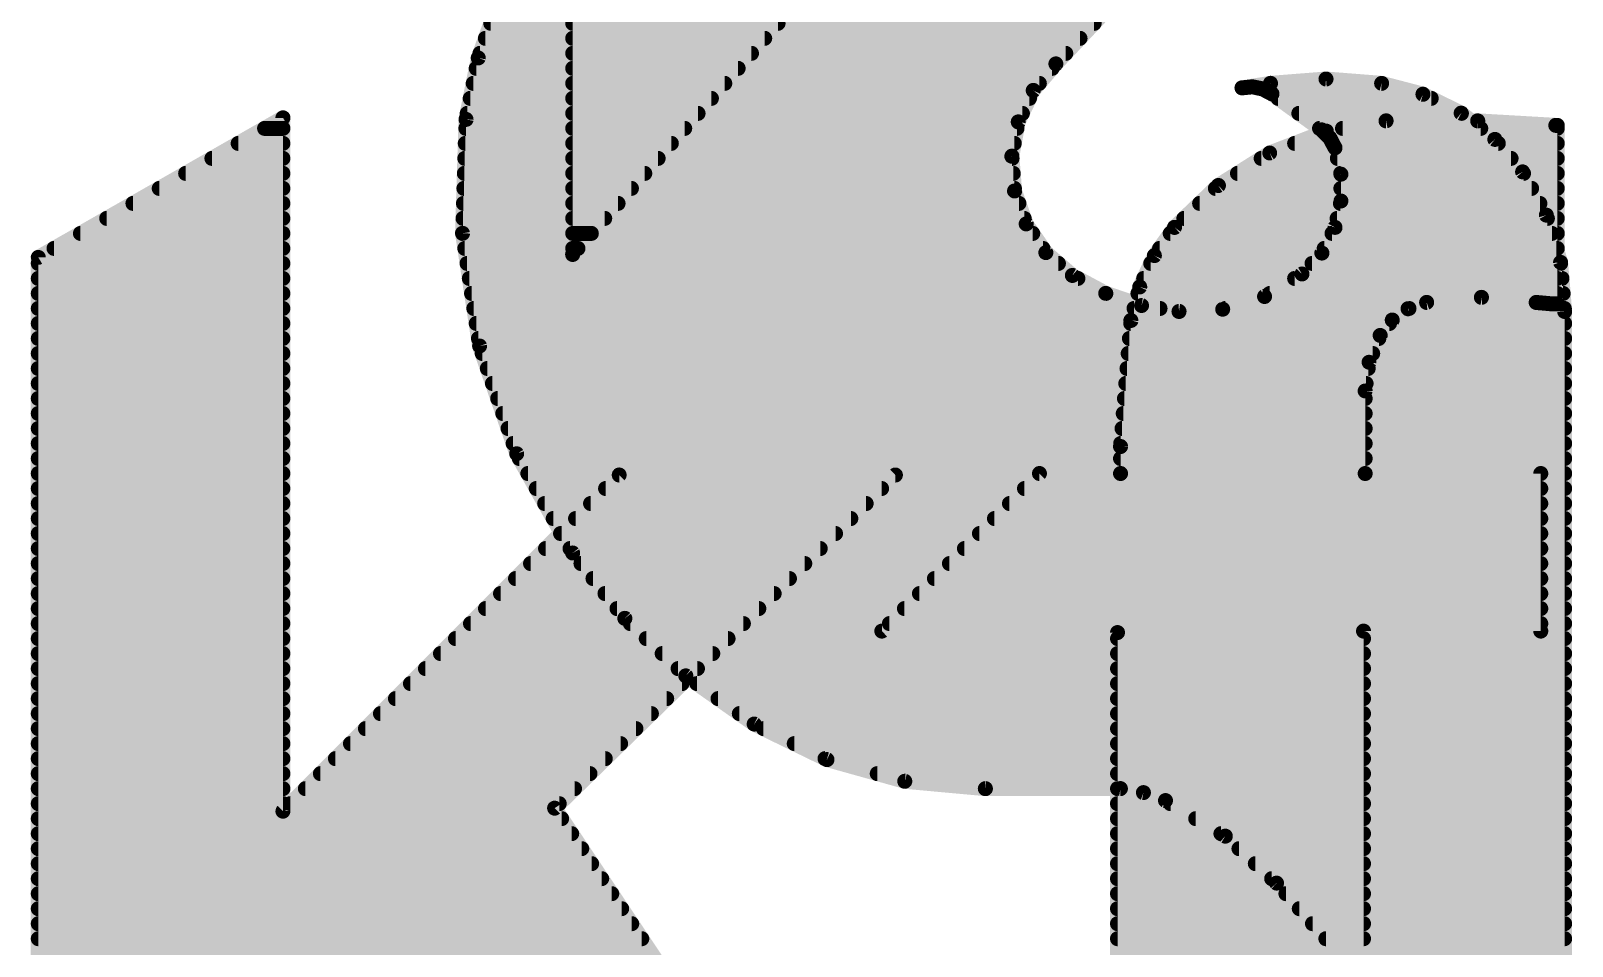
# Model space of a CAD drawing. Header units: inches. Extents: x 2 to 53, y 0 to 38.6.
# Drawn here: x 16.5956 to 16.6983, y 11.391 to 11.452 of the extents above; entities that cross this region are included whole.
import ezdxf

# ---------------------------------------------------------------- set-up
doc = ezdxf.new("R2010")
doc.units = ezdxf.units.IN
doc.header["$LTSCALE"] = 0.1
doc.header["$MEASUREMENT"] = 0
doc.layers.add('16', color=7, linetype='Continuous')
doc.layers.add('21', color=7, linetype='Continuous')

msp = doc.modelspace()

# ---------------------------------------------------------------- linework, layer by layer
at = {"layer": '16', "const_width": 0.001}
for points in [[(16.66959, 11.45584), (16.66386, 11.44976)], [(16.62538, 11.45015), (16.62679, 11.45408)], [(16.66641, 11.45246), (16.62621, 11.45246)], [(16.66547, 11.45146), (16.62585, 11.45146)], [(16.66452, 11.45046), (16.62549, 11.45046)], [(16.62456, 11.44606), (16.62538, 11.45015)], [(16.66361, 11.44946), (16.62524, 11.44946)], [(16.66386, 11.44976), (16.66235, 11.44799)], [(16.66276, 11.44846), (16.62504, 11.44846)], [(16.67626, 11.44816), (16.67816, 11.44846)], [(16.67696, 11.44823), (16.67626, 11.44816)], [(16.67764, 11.44809), (16.67696, 11.44823)], [(16.67816, 11.44846), (16.68186, 11.44875)], [(16.68556, 11.44846), (16.67816, 11.44846)], [(16.68186, 11.44875), (16.68556, 11.44846)], [(16.68556, 11.44846), (16.68832, 11.44774)], [(16.6621, 11.44746), (16.62484, 11.44746)], [(16.66235, 11.44799), (16.66135, 11.44589)], [(16.67826, 11.44776), (16.67764, 11.44809)], [(16.68156, 11.44536), (16.67826, 11.44776)], [(16.68887, 11.44746), (16.67867, 11.44746)], [(16.68832, 11.44774), (16.69087, 11.44647)], [(16.66163, 11.44646), (16.62464, 11.44646)], [(16.69088, 11.44646), (16.68005, 11.44646)], [(16.69087, 11.44647), (16.69311, 11.44472)], [(16.62433, 11.43847), (16.62456, 11.44606)], [(16.66127, 11.44546), (16.62455, 11.44546)], [(16.66135, 11.44589), (16.66093, 11.44361)], [(16.69217, 11.44546), (16.68143, 11.44546)], [(16.68211, 11.44483), (16.68156, 11.44536)], [(16.66109, 11.44446), (16.62451, 11.44446)], [(16.68246, 11.44416), (16.68211, 11.44483)], [(16.69334, 11.44446), (16.6823, 11.44446)], [(16.68285, 11.44241), (16.68246, 11.44416)], [(16.69311, 11.44472), (16.69496, 11.44256)], [(16.66094, 11.44346), (16.62448, 11.44346)], [(16.66093, 11.44361), (16.66111, 11.44129)], [(16.69419, 11.44346), (16.68262, 11.44346)], [(16.66102, 11.44246), (16.62445, 11.44246)], [(16.69502, 11.44246), (16.68284, 11.44246)], [(16.68285, 11.44062), (16.68285, 11.44241)], [(16.69496, 11.44256), (16.69654, 11.43968)], [(16.6611, 11.44146), (16.62442, 11.44146)], [(16.66111, 11.44129), (16.66188, 11.43909)], [(16.69556, 11.44146), (16.68285, 11.44146)], [(16.6614, 11.44046), (16.62439, 11.44046)], [(16.68246, 11.43886), (16.68285, 11.44062)], [(16.69611, 11.44046), (16.68282, 11.44046)], [(16.66175, 11.43946), (16.62436, 11.43946)], [(16.66188, 11.43909), (16.6632, 11.43718)], [(16.69661, 11.43946), (16.6826, 11.43946)], [(16.69654, 11.43968), (16.69749, 11.43653)], [(16.62546, 11.43096), (16.62433, 11.43847)], [(16.66232, 11.43846), (16.62433, 11.43846)], [(16.68159, 11.43715), (16.68246, 11.43886)], [(16.69691, 11.43846), (16.68226, 11.43846)], [(16.663, 11.43746), (16.62448, 11.43746)], [(16.6632, 11.43718), (16.66496, 11.43566)], [(16.68026, 11.43576), (16.68159, 11.43715)], [(16.69721, 11.43746), (16.68174, 11.43746)], [(16.66403, 11.43646), (16.62463, 11.43646)], [(16.69749, 11.43646), (16.68093, 11.43646)], [(16.69749, 11.43653), (16.69776, 11.43326)], [(16.66533, 11.43546), (16.62478, 11.43546)], [(16.66496, 11.43566), (16.66718, 11.43447)], [(16.67776, 11.43426), (16.68026, 11.43576)], [(16.69758, 11.43546), (16.67977, 11.43546)], [(16.66719, 11.43446), (16.62493, 11.43446)], [(16.66718, 11.43447), (16.66957, 11.43366)], [(16.67498, 11.43341), (16.67776, 11.43426)], [(16.69766, 11.43446), (16.67811, 11.43446)], [(16.6708, 11.43346), (16.62508, 11.43346)], [(16.66957, 11.43366), (16.67206, 11.43326)], [(16.67206, 11.43326), (16.67498, 11.43341)], [(16.69774, 11.43346), (16.67516, 11.43346)], [(16.69776, 11.43326), (16.69776, 11.37356)], [(16.69776, 11.43246), (16.62524, 11.43246)], [(16.69776, 11.43146), (16.62539, 11.43146)], [(16.62794, 11.42378), (16.62546, 11.43096)], [(16.69776, 11.43046), (16.62564, 11.43046)], [(16.69776, 11.42946), (16.62598, 11.42946)], [(16.69776, 11.42846), (16.62632, 11.42846)], [(16.69776, 11.42746), (16.62667, 11.42746)], [(16.69776, 11.42646), (16.62701, 11.42646)], [(16.69776, 11.42546), (16.62736, 11.42546)], [(16.69776, 11.42446), (16.6277, 11.42446)], [(16.63166, 11.41716), (16.62794, 11.42378)], [(16.69776, 11.42346), (16.62811, 11.42346)], [(16.69776, 11.42246), (16.62868, 11.42246)], [(16.69776, 11.42146), (16.62924, 11.42146)], [(16.69776, 11.42046), (16.6298, 11.42046)], [(16.69776, 11.41946), (16.63037, 11.41946)], [(16.69776, 11.41846), (16.63093, 11.41846)], [(16.69776, 11.41746), (16.63149, 11.41746)], [(16.63515, 11.4128), (16.63166, 11.41716)], [(16.69776, 11.41646), (16.63222, 11.41646)], [(16.69776, 11.41546), (16.63302, 11.41546)], [(16.69776, 11.41446), (16.63382, 11.41446)], [(16.69776, 11.41346), (16.63462, 11.41346)], [(16.6392, 11.40898), (16.63515, 11.4128)], [(16.69776, 11.41246), (16.63551, 11.41246)], [(16.69776, 11.41146), (16.63657, 11.41146)], [(16.69776, 11.41046), (16.63763, 11.41046)], [(16.69776, 11.40946), (16.63869, 11.40946)], [(16.64376, 11.40576), (16.6392, 11.40898)], [(16.69776, 11.40846), (16.63994, 11.40846)], [(16.69776, 11.40746), (16.64135, 11.40746)], [(16.69776, 11.40646), (16.64277, 11.40646)], [(16.64861, 11.4034), (16.64376, 11.40576)], [(16.69776, 11.40546), (16.64438, 11.40546)], [(16.69776, 11.40446), (16.64643, 11.40446)], [(16.69776, 11.40346), (16.64848, 11.40346)], [(16.6538, 11.40195), (16.64861, 11.4034)], [(16.69776, 11.40246), (16.65196, 11.40246)], [(16.65916, 11.40146), (16.6538, 11.40195)], [(16.66816, 11.40146), (16.65916, 11.40146)], [(16.69776, 11.40146), (16.65916, 11.40146)], [(16.6697, 11.40119), (16.66816, 11.40146)], [(16.67116, 11.40066), (16.6697, 11.40119)], [(16.67515, 11.39829), (16.67116, 11.40066)], [(16.69776, 11.40046), (16.6715, 11.40046)], [(16.69776, 11.39946), (16.67318, 11.39946)], [(16.69776, 11.39846), (16.67486, 11.39846)], [(16.67856, 11.39516), (16.67515, 11.39829)], [(16.69776, 11.39746), (16.67606, 11.39746)], [(16.69776, 11.39646), (16.67715, 11.39646)], [(16.69776, 11.39546), (16.67824, 11.39546)], [(16.69776, 11.37356), (16.67856, 11.39516)], [(16.69776, 11.39446), (16.67919, 11.39446)], [(16.69776, 11.39346), (16.68008, 11.39346)], [(16.69776, 11.39246), (16.68096, 11.39246)], [(16.69776, 11.39146), (16.68185, 11.39146)], [(16.69776, 11.39046), (16.68274, 11.39046)]]:
    msp.add_lwpolyline(points, dxfattribs=at)
at = {"layer": '16', "const_width": 0.0005}
for points in [[(16.62621, 11.45271, 1), (16.62621, 11.45221)], [(16.66641, 11.45221, 1), (16.66641, 11.45271)], [(16.62585, 11.45171, 1), (16.62585, 11.45121)], [(16.66547, 11.45121, 1), (16.66547, 11.45171)], [(16.62549, 11.45071, 1), (16.62549, 11.45021)], [(16.66452, 11.45021, 1), (16.66452, 11.45071)], [(16.62524, 11.44971, 1), (16.62524, 11.44921)], [(16.62562, 11.45011, 1), (16.62513, 11.4502)], [(16.62514, 11.45024, 1), (16.62561, 11.45007)], [(16.66368, 11.44993, 1), (16.66405, 11.44959)], [(16.66361, 11.44921, 1), (16.66361, 11.44971)], [(16.66405, 11.4496, 1), (16.66367, 11.44992)], [(16.62504, 11.44871, 1), (16.62504, 11.44821)], [(16.66276, 11.44821, 1), (16.66276, 11.44871)], [(16.67701, 11.44847, 1), (16.67691, 11.44798)], [(16.67698, 11.44798, 1), (16.67693, 11.44848)], [(16.67814, 11.44871, 1), (16.67818, 11.44821)], [(16.67816, 11.44871, 1), (16.67816, 11.44821)], [(16.6782, 11.44821, 1), (16.67812, 11.44871)], [(16.68188, 11.449, 1), (16.68184, 11.4485)], [(16.68188, 11.4485, 1), (16.68184, 11.449)], [(16.68563, 11.4487, 1), (16.6855, 11.44822)], [(16.68555, 11.44821, 1), (16.68558, 11.44871)], [(16.68556, 11.44821, 1), (16.68556, 11.44871)], [(16.62484, 11.44771, 1), (16.62484, 11.44721)], [(16.66216, 11.44815, 1), (16.66255, 11.44783)], [(16.6621, 11.44721, 1), (16.6621, 11.44771)], [(16.66258, 11.44788, 1), (16.66213, 11.4481)], [(16.67622, 11.44841, 1), (16.6763, 11.44792)], [(16.67624, 11.44841, 1), (16.67629, 11.44791)], [(16.67776, 11.44831, 1), (16.67753, 11.44787)], [(16.6776, 11.44785, 1), (16.67769, 11.44834)], [(16.67841, 11.44796, 1), (16.67811, 11.44756)], [(16.67814, 11.44754, 1), (16.67838, 11.44798)], [(16.67867, 11.44771, 1), (16.67867, 11.44721)], [(16.68843, 11.44796, 1), (16.68821, 11.44751)], [(16.68825, 11.44749, 1), (16.68838, 11.44798)], [(16.68887, 11.44721, 1), (16.68887, 11.44771)], [(16.62464, 11.44671, 1), (16.62464, 11.44621)], [(16.66163, 11.44621, 1), (16.66163, 11.44671)], [(16.68005, 11.44671, 1), (16.68005, 11.44621)], [(16.69102, 11.44667, 1), (16.69071, 11.44628)], [(16.69076, 11.44625, 1), (16.69098, 11.4467)], [(16.69088, 11.44621, 1), (16.69088, 11.44671)], [(16.62455, 11.44571, 1), (16.62455, 11.44521)], [(16.62481, 11.44605, 1), (16.62431, 11.44607)], [(16.62432, 11.44611, 1), (16.62481, 11.44601)], [(16.66113, 11.446, 1), (16.66158, 11.44578)], [(16.6616, 11.44585, 1), (16.66111, 11.44594)], [(16.66127, 11.44521, 1), (16.66127, 11.44571)], [(16.68143, 11.44571, 1), (16.68143, 11.44521)], [(16.68174, 11.44554, 1), (16.68139, 11.44518)], [(16.68142, 11.44516, 1), (16.68171, 11.44557)], [(16.69217, 11.44521, 1), (16.69217, 11.44571)], [(16.62451, 11.44471, 1), (16.62451, 11.44421)], [(16.66109, 11.44421, 1), (16.66109, 11.44471)], [(16.68233, 11.44495, 1), (16.68189, 11.44472)], [(16.68193, 11.44465, 1), (16.68228, 11.44501)], [(16.6823, 11.44471, 1), (16.6823, 11.44421)], [(16.68271, 11.44422, 1), (16.68222, 11.44411)], [(16.6933, 11.44489, 1), (16.69292, 11.44456)], [(16.69296, 11.44453, 1), (16.69327, 11.44492)], [(16.69334, 11.44421, 1), (16.69334, 11.44471)], [(16.62448, 11.44371, 1), (16.62448, 11.44321)], [(16.66118, 11.44363, 1), (16.66068, 11.44359)], [(16.66068, 11.44365, 1), (16.66118, 11.44356)], [(16.66094, 11.44321, 1), (16.66094, 11.44371)], [(16.68224, 11.44405, 1), (16.68268, 11.44428)], [(16.68262, 11.44371, 1), (16.68262, 11.44321)], [(16.69419, 11.44321, 1), (16.69419, 11.44371)], [(16.62445, 11.44271, 1), (16.62445, 11.44221)], [(16.66102, 11.44221, 1), (16.66102, 11.44271)], [(16.68284, 11.44271, 1), (16.68284, 11.44221)], [(16.6831, 11.44241, 1), (16.6826, 11.44241)], [(16.68261, 11.44236, 1), (16.6831, 11.44246)], [(16.69518, 11.44268, 1), (16.69474, 11.44244)], [(16.69477, 11.4424, 1), (16.69515, 11.44272)], [(16.69502, 11.44221, 1), (16.69502, 11.44271)], [(16.62442, 11.44171, 1), (16.62442, 11.44121)], [(16.66135, 11.44137, 1), (16.66087, 11.4412)], [(16.66086, 11.44127, 1), (16.66136, 11.44131)], [(16.6611, 11.44121, 1), (16.6611, 11.44171)], [(16.68285, 11.44171, 1), (16.68285, 11.44121)], [(16.69556, 11.44121, 1), (16.69556, 11.44171)], [(16.62439, 11.44071, 1), (16.62439, 11.44021)], [(16.6614, 11.44021, 1), (16.6614, 11.44071)], [(16.68282, 11.44071, 1), (16.68282, 11.44021)], [(16.6826, 11.44062, 1), (16.6831, 11.44062)], [(16.6831, 11.44056, 1), (16.68261, 11.44067)], [(16.69611, 11.44021, 1), (16.69611, 11.44071)], [(16.62436, 11.43971, 1), (16.62436, 11.43921)], [(16.66209, 11.43924, 1), (16.66168, 11.43895)], [(16.66175, 11.43921, 1), (16.66175, 11.43971)], [(16.6826, 11.43971, 1), (16.6826, 11.43921)], [(16.69678, 11.43975, 1), (16.6963, 11.43961)], [(16.69632, 11.43956, 1), (16.69676, 11.4398)], [(16.69661, 11.43921, 1), (16.69661, 11.43971)], [(16.62457, 11.43851, 1), (16.62408, 11.43843)], [(16.62433, 11.43871, 1), (16.62433, 11.43821)], [(16.62408, 11.43848, 1), (16.62458, 11.43846)], [(16.66165, 11.43901, 1), (16.66212, 11.43918)], [(16.66232, 11.43821, 1), (16.66232, 11.43871)], [(16.68226, 11.43871, 1), (16.68226, 11.43821)], [(16.68222, 11.43892, 1), (16.68271, 11.43881)], [(16.68268, 11.43875, 1), (16.68224, 11.43898)], [(16.69691, 11.43821, 1), (16.69691, 11.43871)], [(16.62448, 11.43771, 1), (16.62448, 11.43721)], [(16.66336, 11.43737, 1), (16.66303, 11.43699)], [(16.66299, 11.43704, 1), (16.6634, 11.43732)], [(16.663, 11.43721, 1), (16.663, 11.43771)], [(16.68136, 11.43727, 1), (16.68181, 11.43704)], [(16.68177, 11.43698, 1), (16.68141, 11.43732)], [(16.68174, 11.43771, 1), (16.68174, 11.43721)], [(16.69721, 11.43721, 1), (16.69721, 11.43771)], [(16.62463, 11.43671, 1), (16.62463, 11.43621)], [(16.66403, 11.43621, 1), (16.66403, 11.43671)], [(16.68093, 11.43671, 1), (16.68093, 11.43621)], [(16.69774, 11.43655, 1), (16.69724, 11.43651)], [(16.69725, 11.43646, 1), (16.69773, 11.43661)], [(16.69749, 11.43621, 1), (16.69749, 11.43671)], [(16.62478, 11.43571, 1), (16.62478, 11.43521)], [(16.66508, 11.43588, 1), (16.66484, 11.43544)], [(16.6648, 11.43547, 1), (16.66513, 11.43585)], [(16.66533, 11.43521, 1), (16.66533, 11.43571)], [(16.67977, 11.43571, 1), (16.67977, 11.43521)], [(16.68008, 11.43593, 1), (16.68044, 11.43559)], [(16.68039, 11.43555, 1), (16.68013, 11.43597)], [(16.69758, 11.43521, 1), (16.69758, 11.43571)], [(16.62493, 11.43471, 1), (16.62493, 11.43421)], [(16.66726, 11.4347, 1), (16.6671, 11.43423)], [(16.66706, 11.43425, 1), (16.6673, 11.43469)], [(16.66719, 11.43421, 1), (16.66719, 11.43471)], [(16.67764, 11.43447, 1), (16.67789, 11.43404)], [(16.67784, 11.43402, 1), (16.67769, 11.4345)], [(16.67811, 11.43471, 1), (16.67811, 11.43421)], [(16.69766, 11.43421, 1), (16.69766, 11.43471)], [(16.62508, 11.43371, 1), (16.62508, 11.43321)], [(16.66961, 11.4339, 1), (16.66953, 11.43341)], [(16.66949, 11.43342, 1), (16.66965, 11.43389)], [(16.6708, 11.43321, 1), (16.6708, 11.43371)], [(16.67205, 11.43351, 1), (16.67208, 11.43301)], [(16.67203, 11.43301, 1), (16.6721, 11.43351)], [(16.6749, 11.43364, 1), (16.67505, 11.43317)], [(16.67516, 11.43371, 1), (16.67516, 11.43321)], [(16.67499, 11.43316, 1), (16.67496, 11.43366)], [(16.69801, 11.43326, 1), (16.69751, 11.43326)], [(16.69751, 11.43324, 1), (16.69801, 11.43328)], [(16.69774, 11.43321, 1), (16.69774, 11.43371)], [(16.62524, 11.43271, 1), (16.62524, 11.43221)], [(16.69776, 11.43221, 1), (16.69776, 11.43271)], [(16.62539, 11.43171, 1), (16.62539, 11.43121)], [(16.6257, 11.43104, 1), (16.62523, 11.43088)], [(16.62522, 11.43092, 1), (16.62571, 11.431)], [(16.69776, 11.43121, 1), (16.69776, 11.43171)], [(16.62564, 11.43071, 1), (16.62564, 11.43021)], [(16.69776, 11.43021, 1), (16.69776, 11.43071)], [(16.62598, 11.42971, 1), (16.62598, 11.42921)], [(16.69776, 11.42921, 1), (16.69776, 11.42971)], [(16.62632, 11.42871, 1), (16.62632, 11.42821)], [(16.69776, 11.42821, 1), (16.69776, 11.42871)], [(16.62667, 11.42771, 1), (16.62667, 11.42721)], [(16.69776, 11.42721, 1), (16.69776, 11.42771)], [(16.62701, 11.42671, 1), (16.62701, 11.42621)], [(16.69776, 11.42621, 1), (16.69776, 11.42671)], [(16.62736, 11.42571, 1), (16.62736, 11.42521)], [(16.69776, 11.42521, 1), (16.69776, 11.42571)], [(16.6277, 11.42471, 1), (16.6277, 11.42421)], [(16.62815, 11.4239, 1), (16.62772, 11.42366)], [(16.6277, 11.4237, 1), (16.62817, 11.42386)], [(16.69776, 11.42421, 1), (16.69776, 11.42471)], [(16.62811, 11.42371, 1), (16.62811, 11.42321)], [(16.69776, 11.42321, 1), (16.69776, 11.42371)], [(16.62868, 11.42271, 1), (16.62868, 11.42221)], [(16.69776, 11.42221, 1), (16.69776, 11.42271)], [(16.62924, 11.42171, 1), (16.62924, 11.42121)], [(16.69776, 11.42121, 1), (16.69776, 11.42171)], [(16.6298, 11.42071, 1), (16.6298, 11.42021)], [(16.63037, 11.41971, 1), (16.63037, 11.41921)], [(16.69776, 11.42021, 1), (16.69776, 11.42071)], [(16.69776, 11.41921, 1), (16.69776, 11.41971)], [(16.63093, 11.41871, 1), (16.63093, 11.41821)], [(16.69776, 11.41821, 1), (16.69776, 11.41871)], [(16.63149, 11.41771, 1), (16.63149, 11.41721)], [(16.69776, 11.41721, 1), (16.69776, 11.41771)], [(16.63186, 11.41732, 1), (16.63147, 11.41701)], [(16.63145, 11.41704, 1), (16.63188, 11.41728)], [(16.63222, 11.41671, 1), (16.63222, 11.41621)], [(16.69776, 11.41621, 1), (16.69776, 11.41671)], [(16.63302, 11.41571, 1), (16.63302, 11.41521)], [(16.69776, 11.41521, 1), (16.69776, 11.41571)], [(16.63382, 11.41471, 1), (16.63382, 11.41421)], [(16.69776, 11.41421, 1), (16.69776, 11.41471)], [(16.63462, 11.41371, 1), (16.63462, 11.41321)], [(16.69776, 11.41321, 1), (16.69776, 11.41371)], [(16.63532, 11.41299, 1), (16.63497, 11.41262)], [(16.63495, 11.41265, 1), (16.63534, 11.41296)], [(16.63551, 11.41271, 1), (16.63551, 11.41221)], [(16.69776, 11.41221, 1), (16.69776, 11.41271)], [(16.63657, 11.41171, 1), (16.63657, 11.41121)], [(16.69776, 11.41121, 1), (16.69776, 11.41171)], [(16.63763, 11.41071, 1), (16.63763, 11.41021)], [(16.69776, 11.41021, 1), (16.69776, 11.41071)], [(16.63869, 11.40971, 1), (16.63869, 11.40921)], [(16.69776, 11.40921, 1), (16.69776, 11.40971)], [(16.63935, 11.40918, 1), (16.63906, 11.40877)], [(16.63903, 11.4088, 1), (16.63938, 11.40916)], [(16.63994, 11.40871, 1), (16.63994, 11.40821)], [(16.69776, 11.40821, 1), (16.69776, 11.40871)], [(16.64135, 11.40771, 1), (16.64135, 11.40721)], [(16.69776, 11.40721, 1), (16.69776, 11.40771)], [(16.64277, 11.40671, 1), (16.64277, 11.40621)], [(16.69776, 11.40621, 1), (16.69776, 11.40671)], [(16.64387, 11.40599, 1), (16.64365, 11.40554)], [(16.64362, 11.40556, 1), (16.64391, 11.40596)], [(16.64438, 11.40571, 1), (16.64438, 11.40521)], [(16.69776, 11.40521, 1), (16.69776, 11.40571)], [(16.64643, 11.40471, 1), (16.64643, 11.40421)], [(16.69776, 11.40421, 1), (16.69776, 11.40471)], [(16.64848, 11.40371, 1), (16.64848, 11.40321)], [(16.64867, 11.40364, 1), (16.64854, 11.40316)], [(16.6485, 11.40317, 1), (16.64872, 11.40362)], [(16.69776, 11.40321, 1), (16.69776, 11.40371)], [(16.65196, 11.40271, 1), (16.65196, 11.40221)], [(16.69776, 11.40221, 1), (16.69776, 11.40271)], [(16.65382, 11.4022, 1), (16.65377, 11.4017)], [(16.65373, 11.40171, 1), (16.65386, 11.40219)], [(16.65916, 11.40171, 1), (16.65916, 11.40121)], [(16.65916, 11.40171, 1), (16.65916, 11.40121)], [(16.65914, 11.40121, 1), (16.65919, 11.40171)], [(16.66821, 11.40171, 1), (16.66812, 11.40122)], [(16.66816, 11.40121, 1), (16.66816, 11.40171)], [(16.66978, 11.40143, 1), (16.66961, 11.40096)], [(16.66965, 11.40095, 1), (16.66974, 11.40144)], [(16.69776, 11.40121, 1), (16.69776, 11.40171)], [(16.67129, 11.40088, 1), (16.67104, 11.40045)], [(16.67108, 11.40043, 1), (16.67125, 11.4009)], [(16.6715, 11.40071, 1), (16.6715, 11.40021)], [(16.69776, 11.40021, 1), (16.69776, 11.40071)], [(16.67318, 11.39971, 1), (16.67318, 11.39921)], [(16.69776, 11.39921, 1), (16.69776, 11.39971)], [(16.67486, 11.39871, 1), (16.67486, 11.39821)], [(16.67532, 11.39848, 1), (16.67498, 11.39811)], [(16.67502, 11.39808, 1), (16.67528, 11.39851)], [(16.69776, 11.39821, 1), (16.69776, 11.39871)], [(16.67606, 11.39771, 1), (16.67606, 11.39721)], [(16.69776, 11.39721, 1), (16.69776, 11.39771)], [(16.67715, 11.39671, 1), (16.67715, 11.39621)], [(16.69776, 11.39621, 1), (16.69776, 11.39671)], [(16.67824, 11.39571, 1), (16.67824, 11.39521)], [(16.67875, 11.39533, 1), (16.67838, 11.395)], [(16.6784, 11.39498, 1), (16.67873, 11.39535)], [(16.69776, 11.39521, 1), (16.69776, 11.39571)], [(16.67919, 11.39471, 1), (16.67919, 11.39421)], [(16.69776, 11.39421, 1), (16.69776, 11.39471)], [(16.68008, 11.39371, 1), (16.68008, 11.39321)], [(16.69776, 11.39321, 1), (16.69776, 11.39371)], [(16.68096, 11.39271, 1), (16.68096, 11.39221)], [(16.69776, 11.39221, 1), (16.69776, 11.39271)], [(16.68185, 11.39171, 1), (16.68185, 11.39121)], [(16.69776, 11.39121, 1), (16.69776, 11.39171)]]:
    msp.add_lwpolyline(points, format="xyb", dxfattribs=at)
at = {"layer": '21', "const_width": 0.001}
for points in [[(16.63167, 11.49676), (16.63167, 11.43706)], [(16.63167, 11.43706), (16.65086, 11.45866)], [(16.63167, 11.45246), (16.64535, 11.45246)], [(16.63167, 11.45146), (16.64446, 11.45146)], [(16.63167, 11.45046), (16.64358, 11.45046)], [(16.63167, 11.44946), (16.64269, 11.44946)], [(16.63167, 11.44846), (16.6418, 11.44846)], [(16.63167, 11.44746), (16.64091, 11.44746)], [(16.59606, 11.43686), (16.61236, 11.44616)], [(16.61236, 11.44616), (16.61236, 11.39996)], [(16.63167, 11.44646), (16.64002, 11.44646)], [(16.61114, 11.44546), (16.61236, 11.44546)], [(16.63167, 11.44546), (16.63913, 11.44546)], [(16.67811, 11.44382), (16.68188, 11.44527)], [(16.68188, 11.44527), (16.68586, 11.44596)], [(16.68296, 11.44546), (16.69727, 11.44546)], [(16.68586, 11.44596), (16.69197, 11.44596)], [(16.69197, 11.44596), (16.69717, 11.44566)], [(16.69717, 11.44566), (16.69727, 11.44566)], [(16.69727, 11.44566), (16.69727, 11.43376)], [(16.60938, 11.44446), (16.61236, 11.44446)], [(16.63167, 11.44446), (16.63824, 11.44446)], [(16.67977, 11.44446), (16.69727, 11.44446)], [(16.60763, 11.44346), (16.61236, 11.44346)], [(16.63167, 11.44346), (16.63736, 11.44346)], [(16.67469, 11.44166), (16.67811, 11.44382)], [(16.67754, 11.44346), (16.69727, 11.44346)], [(16.60588, 11.44246), (16.61236, 11.44246)], [(16.63167, 11.44246), (16.63647, 11.44246)], [(16.67596, 11.44246), (16.69727, 11.44246)], [(16.60412, 11.44146), (16.61236, 11.44146)], [(16.63167, 11.44146), (16.63558, 11.44146)], [(16.67177, 11.43886), (16.67469, 11.44166)], [(16.67449, 11.44146), (16.69727, 11.44146)], [(16.60237, 11.44046), (16.61236, 11.44046)], [(16.63167, 11.44046), (16.63469, 11.44046)], [(16.67344, 11.44046), (16.69727, 11.44046)], [(16.60062, 11.43946), (16.61236, 11.43946)], [(16.63167, 11.43946), (16.6338, 11.43946)], [(16.67239, 11.43946), (16.69727, 11.43946)], [(16.59887, 11.43846), (16.61236, 11.43846)], [(16.63167, 11.43846), (16.63291, 11.43846)], [(16.67043, 11.43698), (16.67177, 11.43886)], [(16.67148, 11.43846), (16.69727, 11.43846)], [(16.59711, 11.43746), (16.61236, 11.43746)], [(16.63167, 11.43746), (16.63202, 11.43746)], [(16.66945, 11.43489), (16.67043, 11.43698)], [(16.67077, 11.43746), (16.69727, 11.43746)], [(16.59606, 11.36076), (16.59606, 11.43686)], [(16.59606, 11.43646), (16.61236, 11.43646)], [(16.67018, 11.43646), (16.69727, 11.43646)], [(16.59606, 11.43546), (16.61236, 11.43546)], [(16.66886, 11.43266), (16.66945, 11.43489)], [(16.66971, 11.43546), (16.69727, 11.43546)], [(16.59606, 11.43446), (16.61236, 11.43446)], [(16.66933, 11.43446), (16.69727, 11.43446)], [(16.68856, 11.43386), (16.68733, 11.43344)], [(16.69221, 11.4342), (16.68856, 11.43386)], [(16.69586, 11.43386), (16.69221, 11.4342)], [(16.69697, 11.43376), (16.69586, 11.43386)], [(16.59606, 11.43346), (16.61236, 11.43346)], [(16.66907, 11.43346), (16.68739, 11.43346)], [(16.68733, 11.43344), (16.68627, 11.43269)], [(16.69727, 11.43376), (16.69697, 11.43376)], [(16.59606, 11.43246), (16.61236, 11.43246)], [(16.66817, 11.42426), (16.66886, 11.43266)], [(16.66885, 11.43246), (16.68609, 11.43246)], [(16.68627, 11.43269), (16.68547, 11.43166)], [(16.59606, 11.43146), (16.61236, 11.43146)], [(16.66876, 11.43146), (16.68538, 11.43146)], [(16.68547, 11.43166), (16.68473, 11.42988)], [(16.59606, 11.43046), (16.61236, 11.43046)], [(16.66868, 11.43046), (16.68497, 11.43046)], [(16.68473, 11.42988), (16.68447, 11.42796)], [(16.59606, 11.42946), (16.61236, 11.42946)], [(16.6686, 11.42946), (16.68467, 11.42946)], [(16.59606, 11.42846), (16.61236, 11.42846)], [(16.66852, 11.42846), (16.68453, 11.42846)], [(16.68447, 11.42796), (16.68447, 11.42246)], [(16.59606, 11.42746), (16.61236, 11.42746)], [(16.66843, 11.42746), (16.68447, 11.42746)], [(16.59606, 11.42646), (16.61236, 11.42646)], [(16.66835, 11.42646), (16.68447, 11.42646)], [(16.59606, 11.42546), (16.61236, 11.42546)], [(16.66827, 11.42546), (16.68447, 11.42546)], [(16.59606, 11.42446), (16.61236, 11.42446)], [(16.66817, 11.42246), (16.66817, 11.42426)], [(16.66818, 11.42446), (16.68447, 11.42446)], [(16.59606, 11.42346), (16.61236, 11.42346)], [(16.66817, 11.42346), (16.68447, 11.42346)], [(16.59606, 11.42246), (16.61236, 11.42246)], [(16.61236, 11.39996), (16.63477, 11.42236)], [(16.65317, 11.42236), (16.63047, 11.40016)], [(16.63477, 11.42236), (16.65317, 11.42236)], [(16.65227, 11.41196), (16.66277, 11.42246)], [(16.66277, 11.42246), (16.66817, 11.42246)], [(16.66817, 11.42246), (16.68447, 11.42246)], [(16.68447, 11.42246), (16.69617, 11.42246)], [(16.69617, 11.42246), (16.69617, 11.41196)], [(16.59606, 11.42146), (16.61236, 11.42146)], [(16.63386, 11.42146), (16.65225, 11.42146)], [(16.66177, 11.42146), (16.69617, 11.42146)], [(16.59606, 11.42046), (16.61236, 11.42046)], [(16.59606, 11.41946), (16.61236, 11.41946)], [(16.63186, 11.41946), (16.6502, 11.41946)], [(16.63286, 11.42046), (16.65122, 11.42046)], [(16.65977, 11.41946), (16.69617, 11.41946)], [(16.66077, 11.42046), (16.69617, 11.42046)], [(16.59606, 11.41846), (16.61236, 11.41846)], [(16.63086, 11.41846), (16.64918, 11.41846)], [(16.65877, 11.41846), (16.69617, 11.41846)], [(16.59606, 11.41746), (16.61236, 11.41746)], [(16.62986, 11.41746), (16.64816, 11.41746)], [(16.65777, 11.41746), (16.69617, 11.41746)], [(16.59606, 11.41646), (16.61236, 11.41646)], [(16.62886, 11.41646), (16.64713, 11.41646)], [(16.65677, 11.41646), (16.69617, 11.41646)], [(16.59606, 11.41546), (16.61236, 11.41546)], [(16.62786, 11.41546), (16.64611, 11.41546)], [(16.65577, 11.41546), (16.69617, 11.41546)], [(16.59606, 11.41446), (16.61236, 11.41446)], [(16.62686, 11.41446), (16.64509, 11.41446)], [(16.65477, 11.41446), (16.69617, 11.41446)], [(16.59606, 11.41346), (16.61236, 11.41346)], [(16.62586, 11.41346), (16.64407, 11.41346)], [(16.65377, 11.41346), (16.69617, 11.41346)], [(16.59606, 11.41246), (16.61236, 11.41246)], [(16.62486, 11.41246), (16.64304, 11.41246)], [(16.65277, 11.41246), (16.69617, 11.41246)], [(16.59606, 11.41146), (16.61236, 11.41146)], [(16.62386, 11.41146), (16.64202, 11.41146)], [(16.66797, 11.41186), (16.65227, 11.41196)], [(16.66797, 11.36066), (16.66797, 11.41186)], [(16.66797, 11.41146), (16.68436, 11.41146)], [(16.69617, 11.41196), (16.68436, 11.41196)], [(16.68436, 11.41196), (16.68436, 11.36066)], [(16.59606, 11.41046), (16.61236, 11.41046)], [(16.62286, 11.41046), (16.641, 11.41046)], [(16.66797, 11.41046), (16.68436, 11.41046)], [(16.59606, 11.40946), (16.61236, 11.40946)], [(16.62186, 11.40946), (16.63998, 11.40946)], [(16.66797, 11.40946), (16.68436, 11.40946)], [(16.59606, 11.40846), (16.61236, 11.40846)], [(16.62086, 11.40846), (16.63895, 11.40846)], [(16.66797, 11.40846), (16.68436, 11.40846)], [(16.59606, 11.40746), (16.61236, 11.40746)], [(16.61986, 11.40746), (16.63793, 11.40746)], [(16.66797, 11.40746), (16.68436, 11.40746)], [(16.59606, 11.40646), (16.61236, 11.40646)], [(16.61886, 11.40646), (16.63691, 11.40646)], [(16.66797, 11.40646), (16.68436, 11.40646)], [(16.59606, 11.40546), (16.61236, 11.40546)], [(16.61786, 11.40546), (16.63588, 11.40546)], [(16.66797, 11.40546), (16.68436, 11.40546)], [(16.59606, 11.40446), (16.61236, 11.40446)], [(16.61686, 11.40446), (16.63486, 11.40446)], [(16.66797, 11.40446), (16.68436, 11.40446)], [(16.59606, 11.40346), (16.61236, 11.40346)], [(16.61586, 11.40346), (16.63384, 11.40346)], [(16.66797, 11.40346), (16.68436, 11.40346)], [(16.59606, 11.40246), (16.61236, 11.40246)], [(16.61486, 11.40246), (16.63282, 11.40246)], [(16.66797, 11.40246), (16.68436, 11.40246)], [(16.59606, 11.40146), (16.61236, 11.40146)], [(16.61386, 11.40146), (16.63179, 11.40146)], [(16.66797, 11.40146), (16.68436, 11.40146)], [(16.59606, 11.40046), (16.61236, 11.40046)], [(16.61286, 11.40046), (16.63077, 11.40046)], [(16.63047, 11.40016), (16.65667, 11.36086)], [(16.66797, 11.40046), (16.68436, 11.40046)], [(16.59606, 11.39946), (16.63093, 11.39946)], [(16.66797, 11.39946), (16.68436, 11.39946)], [(16.59606, 11.39846), (16.6316, 11.39846)], [(16.66797, 11.39846), (16.68436, 11.39846)], [(16.59606, 11.39746), (16.63227, 11.39746)], [(16.66797, 11.39746), (16.68436, 11.39746)], [(16.59606, 11.39646), (16.63293, 11.39646)], [(16.66797, 11.39646), (16.68436, 11.39646)], [(16.59606, 11.39546), (16.6336, 11.39546)], [(16.66797, 11.39546), (16.68436, 11.39546)], [(16.59606, 11.39446), (16.63427, 11.39446)], [(16.66797, 11.39446), (16.68436, 11.39446)], [(16.59606, 11.39346), (16.63493, 11.39346)], [(16.66797, 11.39346), (16.68436, 11.39346)], [(16.59606, 11.39246), (16.6356, 11.39246)], [(16.66797, 11.39246), (16.68436, 11.39246)], [(16.59606, 11.39146), (16.63627, 11.39146)], [(16.66797, 11.39146), (16.68436, 11.39146)], [(16.59606, 11.39046), (16.63693, 11.39046)], [(16.66797, 11.39046), (16.68436, 11.39046)]]:
    msp.add_lwpolyline(points, dxfattribs=at)
at = {"layer": '21', "const_width": 0.0005}
for points in [[(16.63167, 11.45271, 1), (16.63167, 11.45221)], [(16.64535, 11.45221, 1), (16.64535, 11.45271)], [(16.63167, 11.45171, 1), (16.63167, 11.45121)], [(16.64446, 11.45121, 1), (16.64446, 11.45171)], [(16.63167, 11.45071, 1), (16.63167, 11.45021)], [(16.64358, 11.45021, 1), (16.64358, 11.45071)], [(16.63167, 11.44971, 1), (16.63167, 11.44921)], [(16.64269, 11.44921, 1), (16.64269, 11.44971)], [(16.63167, 11.44871, 1), (16.63167, 11.44821)], [(16.6418, 11.44821, 1), (16.6418, 11.44871)], [(16.63167, 11.44771, 1), (16.63167, 11.44721)], [(16.64091, 11.44721, 1), (16.64091, 11.44771)], [(16.61261, 11.44616, 1), (16.61211, 11.44616)], [(16.61249, 11.44595, 1), (16.61224, 11.44638)], [(16.63167, 11.44671, 1), (16.63167, 11.44621)], [(16.64002, 11.44621, 1), (16.64002, 11.44671)], [(16.61114, 11.44571, 1), (16.61114, 11.44521)], [(16.61236, 11.44521, 1), (16.61236, 11.44571)], [(16.63167, 11.44571, 1), (16.63167, 11.44521)], [(16.63913, 11.44521, 1), (16.63913, 11.44571)], [(16.68184, 11.44552, 1), (16.68192, 11.44503)], [(16.68197, 11.44504, 1), (16.68179, 11.44551)], [(16.68296, 11.44571, 1), (16.68296, 11.44521)], [(16.68586, 11.44621, 1), (16.68586, 11.44571)], [(16.68591, 11.44572, 1), (16.68582, 11.44621)], [(16.69198, 11.44621, 1), (16.69195, 11.44571)], [(16.69197, 11.44571, 1), (16.69197, 11.44621)], [(16.69717, 11.44591, 1), (16.69717, 11.44541)], [(16.69752, 11.44566, 1), (16.69702, 11.44566)], [(16.69715, 11.44541, 1), (16.69718, 11.44591)], [(16.69727, 11.44541, 1), (16.69727, 11.44591)], [(16.69727, 11.44521, 1), (16.69727, 11.44571)], [(16.60938, 11.44471, 1), (16.60938, 11.44421)], [(16.61236, 11.44421, 1), (16.61236, 11.44471)], [(16.63167, 11.44471, 1), (16.63167, 11.44421)], [(16.63824, 11.44421, 1), (16.63824, 11.44471)], [(16.67977, 11.44471, 1), (16.67977, 11.44421)], [(16.69727, 11.44421, 1), (16.69727, 11.44471)], [(16.60763, 11.44371, 1), (16.60763, 11.44321)], [(16.61236, 11.44321, 1), (16.61236, 11.44371)], [(16.63167, 11.44371, 1), (16.63167, 11.44321)], [(16.63736, 11.44321, 1), (16.63736, 11.44371)], [(16.67754, 11.44371, 1), (16.67754, 11.44321)], [(16.67802, 11.44405, 1), (16.6782, 11.44359)], [(16.67824, 11.44361, 1), (16.67797, 11.44403)], [(16.69727, 11.44321, 1), (16.69727, 11.44371)], [(16.60588, 11.44271, 1), (16.60588, 11.44221)], [(16.61236, 11.44221, 1), (16.61236, 11.44271)], [(16.63167, 11.44271, 1), (16.63167, 11.44221)], [(16.63647, 11.44221, 1), (16.63647, 11.44271)], [(16.67596, 11.44271, 1), (16.67596, 11.44221)], [(16.69727, 11.44221, 1), (16.69727, 11.44271)], [(16.60412, 11.44171, 1), (16.60412, 11.44121)], [(16.61236, 11.44121, 1), (16.61236, 11.44171)], [(16.63167, 11.44171, 1), (16.63167, 11.44121)], [(16.63558, 11.44121, 1), (16.63558, 11.44171)], [(16.67449, 11.44171, 1), (16.67449, 11.44121)], [(16.67456, 11.44187, 1), (16.67482, 11.44144)], [(16.67486, 11.44147, 1), (16.67452, 11.44184)], [(16.69727, 11.44121, 1), (16.69727, 11.44171)], [(16.60237, 11.44071, 1), (16.60237, 11.44021)], [(16.61236, 11.44021, 1), (16.61236, 11.44071)], [(16.63167, 11.44071, 1), (16.63167, 11.44021)], [(16.63469, 11.44021, 1), (16.63469, 11.44071)], [(16.67344, 11.44071, 1), (16.67344, 11.44021)], [(16.69727, 11.44021, 1), (16.69727, 11.44071)], [(16.60062, 11.43971, 1), (16.60062, 11.43921)], [(16.61236, 11.43921, 1), (16.61236, 11.43971)], [(16.63167, 11.43971, 1), (16.63167, 11.43921)], [(16.6338, 11.43921, 1), (16.6338, 11.43971)], [(16.67239, 11.43971, 1), (16.67239, 11.43921)], [(16.69727, 11.43921, 1), (16.69727, 11.43971)], [(16.59887, 11.43871, 1), (16.59887, 11.43821)], [(16.61236, 11.43821, 1), (16.61236, 11.43871)], [(16.63167, 11.43871, 1), (16.63167, 11.43821)], [(16.63291, 11.43821, 1), (16.63291, 11.43871)], [(16.67148, 11.43871, 1), (16.67148, 11.43821)], [(16.67159, 11.43904, 1), (16.67194, 11.43868)], [(16.67197, 11.43872, 1), (16.67156, 11.43901)], [(16.69727, 11.43821, 1), (16.69727, 11.43871)], [(16.59711, 11.43771, 1), (16.59711, 11.43721)], [(16.61236, 11.43721, 1), (16.61236, 11.43771)], [(16.63167, 11.43771, 1), (16.63167, 11.43721)], [(16.63148, 11.43723, 1), (16.63185, 11.43689)], [(16.63202, 11.43721, 1), (16.63202, 11.43771)], [(16.67065, 11.43688, 1), (16.6702, 11.43709)], [(16.67077, 11.43771, 1), (16.67077, 11.43721)], [(16.69727, 11.43721, 1), (16.69727, 11.43771)], [(16.59631, 11.43686, 1), (16.59581, 11.43686)], [(16.59594, 11.43708, 1), (16.59619, 11.43665)], [(16.59606, 11.43671, 1), (16.59606, 11.43621)], [(16.61236, 11.43621, 1), (16.61236, 11.43671)], [(16.63142, 11.43706, 1), (16.63192, 11.43706)], [(16.67018, 11.43671, 1), (16.67018, 11.43621)], [(16.67022, 11.43713, 1), (16.67063, 11.43684)], [(16.69727, 11.43621, 1), (16.69727, 11.43671)], [(16.59606, 11.43571, 1), (16.59606, 11.43521)], [(16.61236, 11.43521, 1), (16.61236, 11.43571)], [(16.66969, 11.43483, 1), (16.66921, 11.43496)], [(16.66971, 11.43571, 1), (16.66971, 11.43521)], [(16.69727, 11.43521, 1), (16.69727, 11.43571)], [(16.59606, 11.43471, 1), (16.59606, 11.43421)], [(16.61236, 11.43421, 1), (16.61236, 11.43471)], [(16.66933, 11.43471, 1), (16.66933, 11.43421)], [(16.66922, 11.435, 1), (16.66967, 11.43479)], [(16.68854, 11.43411, 1), (16.68859, 11.43361)], [(16.68865, 11.43363, 1), (16.68848, 11.4341)], [(16.69224, 11.43445, 1), (16.69219, 11.43395)], [(16.69224, 11.43395, 1), (16.69219, 11.43445)], [(16.69589, 11.43411, 1), (16.69584, 11.43361)], [(16.69584, 11.43361, 1), (16.69589, 11.43411)], [(16.69727, 11.43421, 1), (16.69727, 11.43471)], [(16.59606, 11.43371, 1), (16.59606, 11.43321)], [(16.61236, 11.43321, 1), (16.61236, 11.43371)], [(16.66907, 11.43371, 1), (16.66907, 11.43321)], [(16.68725, 11.43368, 1), (16.68741, 11.4332)], [(16.68748, 11.43324, 1), (16.68719, 11.43365)], [(16.68739, 11.43321, 1), (16.68739, 11.43371)], [(16.69697, 11.43401, 1), (16.69697, 11.43351)], [(16.69694, 11.43351, 1), (16.69699, 11.43401)], [(16.69702, 11.43376, 1), (16.69752, 11.43376)], [(16.69727, 11.43351, 1), (16.69727, 11.43401)], [(16.59606, 11.43271, 1), (16.59606, 11.43221)], [(16.61236, 11.43221, 1), (16.61236, 11.43271)], [(16.66885, 11.43271, 1), (16.66885, 11.43221)], [(16.66911, 11.43264, 1), (16.66861, 11.43268)], [(16.66862, 11.43273, 1), (16.66911, 11.4326)], [(16.68613, 11.43289, 1), (16.68642, 11.43248)], [(16.68647, 11.43253, 1), (16.68607, 11.43284)], [(16.68609, 11.43221, 1), (16.68609, 11.43271)], [(16.59606, 11.43171, 1), (16.59606, 11.43121)], [(16.61236, 11.43121, 1), (16.61236, 11.43171)], [(16.66876, 11.43171, 1), (16.66876, 11.43121)], [(16.68527, 11.43182, 1), (16.68566, 11.43151)], [(16.6857, 11.43157, 1), (16.68524, 11.43176)], [(16.68538, 11.43121, 1), (16.68538, 11.43171)], [(16.59606, 11.43071, 1), (16.59606, 11.43021)], [(16.61236, 11.43021, 1), (16.61236, 11.43071)], [(16.66868, 11.43071, 1), (16.66868, 11.43021)], [(16.68497, 11.42984, 1), (16.68448, 11.42991)], [(16.6845, 11.42997, 1), (16.68496, 11.42978)], [(16.68497, 11.43021, 1), (16.68497, 11.43071)], [(16.59606, 11.42971, 1), (16.59606, 11.42921)], [(16.61236, 11.42921, 1), (16.61236, 11.42971)], [(16.6686, 11.42971, 1), (16.6686, 11.42921)], [(16.68467, 11.42921, 1), (16.68467, 11.42971)], [(16.59606, 11.42871, 1), (16.59606, 11.42821)], [(16.61236, 11.42821, 1), (16.61236, 11.42871)], [(16.66852, 11.42871, 1), (16.66852, 11.42821)], [(16.68472, 11.42796, 1), (16.68422, 11.42796)], [(16.68422, 11.428, 1), (16.68471, 11.42793)], [(16.68453, 11.42821, 1), (16.68453, 11.42871)], [(16.59606, 11.42771, 1), (16.59606, 11.42721)], [(16.61236, 11.42721, 1), (16.61236, 11.42771)], [(16.66843, 11.42771, 1), (16.66843, 11.42721)], [(16.68447, 11.42721, 1), (16.68447, 11.42771)], [(16.59606, 11.42671, 1), (16.59606, 11.42621)], [(16.61236, 11.42621, 1), (16.61236, 11.42671)], [(16.66835, 11.42671, 1), (16.66835, 11.42621)], [(16.68447, 11.42621, 1), (16.68447, 11.42671)], [(16.59606, 11.42571, 1), (16.59606, 11.42521)], [(16.61236, 11.42521, 1), (16.61236, 11.42571)], [(16.66827, 11.42571, 1), (16.66827, 11.42521)], [(16.68447, 11.42521, 1), (16.68447, 11.42571)], [(16.59606, 11.42471, 1), (16.59606, 11.42421)], [(16.61236, 11.42421, 1), (16.61236, 11.42471)], [(16.66842, 11.42426, 1), (16.66792, 11.42426)], [(16.66792, 11.42428, 1), (16.66842, 11.42424)], [(16.66818, 11.42471, 1), (16.66818, 11.42421)], [(16.68447, 11.42421, 1), (16.68447, 11.42471)], [(16.59606, 11.42371, 1), (16.59606, 11.42321)], [(16.61236, 11.42321, 1), (16.61236, 11.42371)], [(16.66817, 11.42371, 1), (16.66817, 11.42321)], [(16.68447, 11.42321, 1), (16.68447, 11.42371)], [(16.59606, 11.42271, 1), (16.59606, 11.42221)], [(16.61236, 11.42221, 1), (16.61236, 11.42271)], [(16.63477, 11.42261, 1), (16.63477, 11.42211)], [(16.63494, 11.42219, 1), (16.63459, 11.42254)], [(16.65334, 11.42218, 1), (16.65299, 11.42254)], [(16.65317, 11.42211, 1), (16.65317, 11.42261)], [(16.66277, 11.42271, 1), (16.66277, 11.42221)], [(16.66294, 11.42228, 1), (16.66259, 11.42264)], [(16.66817, 11.42271, 1), (16.66817, 11.42221)], [(16.66792, 11.42246, 1), (16.66842, 11.42246)], [(16.66817, 11.42221, 1), (16.66817, 11.42271)], [(16.68447, 11.42271, 1), (16.68447, 11.42221)], [(16.68422, 11.42246, 1), (16.68472, 11.42246)], [(16.68447, 11.42221, 1), (16.68447, 11.42271)], [(16.69642, 11.42246, 1), (16.69592, 11.42246)], [(16.69617, 11.42221, 1), (16.69617, 11.42271)], [(16.59606, 11.42171, 1), (16.59606, 11.42121)], [(16.61236, 11.42121, 1), (16.61236, 11.42171)], [(16.63386, 11.42171, 1), (16.63386, 11.42121)], [(16.65225, 11.42121, 1), (16.65225, 11.42171)], [(16.66177, 11.42171, 1), (16.66177, 11.42121)], [(16.69617, 11.42121, 1), (16.69617, 11.42171)], [(16.59606, 11.42071, 1), (16.59606, 11.42021)], [(16.59606, 11.41971, 1), (16.59606, 11.41921)], [(16.61236, 11.42021, 1), (16.61236, 11.42071)], [(16.61236, 11.41921, 1), (16.61236, 11.41971)], [(16.63186, 11.41971, 1), (16.63186, 11.41921)], [(16.63286, 11.42071, 1), (16.63286, 11.42021)], [(16.6502, 11.41921, 1), (16.6502, 11.41971)], [(16.65122, 11.42021, 1), (16.65122, 11.42071)], [(16.65977, 11.41971, 1), (16.65977, 11.41921)], [(16.66077, 11.42071, 1), (16.66077, 11.42021)], [(16.69617, 11.42021, 1), (16.69617, 11.42071)], [(16.69617, 11.41921, 1), (16.69617, 11.41971)], [(16.59606, 11.41871, 1), (16.59606, 11.41821)], [(16.61236, 11.41821, 1), (16.61236, 11.41871)], [(16.63086, 11.41871, 1), (16.63086, 11.41821)], [(16.64918, 11.41821, 1), (16.64918, 11.41871)], [(16.65877, 11.41871, 1), (16.65877, 11.41821)], [(16.69617, 11.41821, 1), (16.69617, 11.41871)], [(16.59606, 11.41771, 1), (16.59606, 11.41721)], [(16.61236, 11.41721, 1), (16.61236, 11.41771)], [(16.62986, 11.41771, 1), (16.62986, 11.41721)], [(16.64816, 11.41721, 1), (16.64816, 11.41771)], [(16.65777, 11.41771, 1), (16.65777, 11.41721)], [(16.69617, 11.41721, 1), (16.69617, 11.41771)], [(16.59606, 11.41671, 1), (16.59606, 11.41621)], [(16.61236, 11.41621, 1), (16.61236, 11.41671)], [(16.62886, 11.41671, 1), (16.62886, 11.41621)], [(16.64713, 11.41621, 1), (16.64713, 11.41671)], [(16.65677, 11.41671, 1), (16.65677, 11.41621)], [(16.69617, 11.41621, 1), (16.69617, 11.41671)], [(16.59606, 11.41571, 1), (16.59606, 11.41521)], [(16.61236, 11.41521, 1), (16.61236, 11.41571)], [(16.62786, 11.41571, 1), (16.62786, 11.41521)], [(16.64611, 11.41521, 1), (16.64611, 11.41571)], [(16.65577, 11.41571, 1), (16.65577, 11.41521)], [(16.69617, 11.41521, 1), (16.69617, 11.41571)], [(16.59606, 11.41471, 1), (16.59606, 11.41421)], [(16.61236, 11.41421, 1), (16.61236, 11.41471)], [(16.62686, 11.41471, 1), (16.62686, 11.41421)], [(16.64509, 11.41421, 1), (16.64509, 11.41471)], [(16.65477, 11.41471, 1), (16.65477, 11.41421)], [(16.69617, 11.41421, 1), (16.69617, 11.41471)], [(16.59606, 11.41371, 1), (16.59606, 11.41321)], [(16.61236, 11.41321, 1), (16.61236, 11.41371)], [(16.62586, 11.41371, 1), (16.62586, 11.41321)], [(16.64407, 11.41321, 1), (16.64407, 11.41371)], [(16.65377, 11.41371, 1), (16.65377, 11.41321)], [(16.69617, 11.41321, 1), (16.69617, 11.41371)], [(16.59606, 11.41271, 1), (16.59606, 11.41221)], [(16.61236, 11.41221, 1), (16.61236, 11.41271)], [(16.62486, 11.41271, 1), (16.62486, 11.41221)], [(16.64304, 11.41221, 1), (16.64304, 11.41271)], [(16.65277, 11.41271, 1), (16.65277, 11.41221)], [(16.69617, 11.41221, 1), (16.69617, 11.41271)], [(16.59606, 11.41171, 1), (16.59606, 11.41121)], [(16.61236, 11.41121, 1), (16.61236, 11.41171)], [(16.62386, 11.41171, 1), (16.62386, 11.41121)], [(16.64202, 11.41121, 1), (16.64202, 11.41171)], [(16.65227, 11.41221, 1), (16.65226, 11.41171)], [(16.65209, 11.41214, 1), (16.65244, 11.41178)], [(16.66822, 11.41186, 1), (16.66772, 11.41186)], [(16.66797, 11.41171, 1), (16.66797, 11.41121)], [(16.66796, 11.41161, 1), (16.66797, 11.41211)], [(16.68436, 11.41221, 1), (16.68436, 11.41171)], [(16.68461, 11.41196, 1), (16.68411, 11.41196)], [(16.68436, 11.41121, 1), (16.68436, 11.41171)], [(16.69592, 11.41196, 1), (16.69642, 11.41196)], [(16.69617, 11.41171, 1), (16.69617, 11.41221)], [(16.59606, 11.41071, 1), (16.59606, 11.41021)], [(16.61236, 11.41021, 1), (16.61236, 11.41071)], [(16.62286, 11.41071, 1), (16.62286, 11.41021)], [(16.641, 11.41021, 1), (16.641, 11.41071)], [(16.66797, 11.41071, 1), (16.66797, 11.41021)], [(16.68436, 11.41021, 1), (16.68436, 11.41071)], [(16.59606, 11.40971, 1), (16.59606, 11.40921)], [(16.61236, 11.40921, 1), (16.61236, 11.40971)], [(16.62186, 11.40971, 1), (16.62186, 11.40921)], [(16.63998, 11.40921, 1), (16.63998, 11.40971)], [(16.66797, 11.40971, 1), (16.66797, 11.40921)], [(16.68436, 11.40921, 1), (16.68436, 11.40971)], [(16.59606, 11.40871, 1), (16.59606, 11.40821)], [(16.61236, 11.40821, 1), (16.61236, 11.40871)], [(16.62086, 11.40871, 1), (16.62086, 11.40821)], [(16.63895, 11.40821, 1), (16.63895, 11.40871)], [(16.66797, 11.40871, 1), (16.66797, 11.40821)], [(16.68436, 11.40821, 1), (16.68436, 11.40871)], [(16.59606, 11.40771, 1), (16.59606, 11.40721)], [(16.61236, 11.40721, 1), (16.61236, 11.40771)], [(16.61986, 11.40771, 1), (16.61986, 11.40721)], [(16.63793, 11.40721, 1), (16.63793, 11.40771)], [(16.66797, 11.40771, 1), (16.66797, 11.40721)], [(16.68436, 11.40721, 1), (16.68436, 11.40771)], [(16.59606, 11.40671, 1), (16.59606, 11.40621)], [(16.61236, 11.40621, 1), (16.61236, 11.40671)], [(16.61886, 11.40671, 1), (16.61886, 11.40621)], [(16.63691, 11.40621, 1), (16.63691, 11.40671)], [(16.66797, 11.40671, 1), (16.66797, 11.40621)], [(16.68436, 11.40621, 1), (16.68436, 11.40671)], [(16.59606, 11.40571, 1), (16.59606, 11.40521)], [(16.61236, 11.40521, 1), (16.61236, 11.40571)], [(16.61786, 11.40571, 1), (16.61786, 11.40521)], [(16.63588, 11.40521, 1), (16.63588, 11.40571)], [(16.66797, 11.40571, 1), (16.66797, 11.40521)], [(16.68436, 11.40521, 1), (16.68436, 11.40571)], [(16.59606, 11.40471, 1), (16.59606, 11.40421)], [(16.61236, 11.40421, 1), (16.61236, 11.40471)], [(16.61686, 11.40471, 1), (16.61686, 11.40421)], [(16.63486, 11.40421, 1), (16.63486, 11.40471)], [(16.66797, 11.40471, 1), (16.66797, 11.40421)], [(16.68436, 11.40421, 1), (16.68436, 11.40471)], [(16.59606, 11.40371, 1), (16.59606, 11.40321)], [(16.61236, 11.40321, 1), (16.61236, 11.40371)], [(16.61586, 11.40371, 1), (16.61586, 11.40321)], [(16.63384, 11.40321, 1), (16.63384, 11.40371)], [(16.66797, 11.40371, 1), (16.66797, 11.40321)], [(16.68436, 11.40321, 1), (16.68436, 11.40371)], [(16.59606, 11.40271, 1), (16.59606, 11.40221)], [(16.61236, 11.40221, 1), (16.61236, 11.40271)], [(16.61486, 11.40271, 1), (16.61486, 11.40221)], [(16.63282, 11.40221, 1), (16.63282, 11.40271)], [(16.66797, 11.40271, 1), (16.66797, 11.40221)], [(16.68436, 11.40221, 1), (16.68436, 11.40271)], [(16.59606, 11.40171, 1), (16.59606, 11.40121)], [(16.61236, 11.40121, 1), (16.61236, 11.40171)], [(16.61386, 11.40171, 1), (16.61386, 11.40121)], [(16.63179, 11.40121, 1), (16.63179, 11.40171)], [(16.66797, 11.40171, 1), (16.66797, 11.40121)], [(16.68436, 11.40121, 1), (16.68436, 11.40171)], [(16.59606, 11.40071, 1), (16.59606, 11.40021)], [(16.61236, 11.40021, 1), (16.61236, 11.40071)], [(16.61286, 11.40071, 1), (16.61286, 11.40021)], [(16.63067, 11.4003, 1), (16.63026, 11.40002)], [(16.63029, 11.40034, 1), (16.63064, 11.39998)], [(16.63077, 11.40021, 1), (16.63077, 11.40071)], [(16.66797, 11.40071, 1), (16.66797, 11.40021)], [(16.68436, 11.40021, 1), (16.68436, 11.40071)], [(16.59606, 11.39971, 1), (16.59606, 11.39921)], [(16.61219, 11.40014, 1), (16.61254, 11.39978)], [(16.61211, 11.39996, 1), (16.61261, 11.39996)], [(16.63093, 11.39921, 1), (16.63093, 11.39971)], [(16.66797, 11.39971, 1), (16.66797, 11.39921)], [(16.68436, 11.39921, 1), (16.68436, 11.39971)], [(16.59606, 11.39871, 1), (16.59606, 11.39821)], [(16.6316, 11.39821, 1), (16.6316, 11.39871)], [(16.66797, 11.39871, 1), (16.66797, 11.39821)], [(16.68436, 11.39821, 1), (16.68436, 11.39871)], [(16.59606, 11.39771, 1), (16.59606, 11.39721)], [(16.63227, 11.39721, 1), (16.63227, 11.39771)], [(16.66797, 11.39771, 1), (16.66797, 11.39721)], [(16.68436, 11.39721, 1), (16.68436, 11.39771)], [(16.59606, 11.39671, 1), (16.59606, 11.39621)], [(16.63293, 11.39621, 1), (16.63293, 11.39671)], [(16.66797, 11.39671, 1), (16.66797, 11.39621)], [(16.68436, 11.39621, 1), (16.68436, 11.39671)], [(16.59606, 11.39571, 1), (16.59606, 11.39521)], [(16.6336, 11.39521, 1), (16.6336, 11.39571)], [(16.66797, 11.39571, 1), (16.66797, 11.39521)], [(16.68436, 11.39521, 1), (16.68436, 11.39571)], [(16.59606, 11.39471, 1), (16.59606, 11.39421)], [(16.63427, 11.39421, 1), (16.63427, 11.39471)], [(16.66797, 11.39471, 1), (16.66797, 11.39421)], [(16.68436, 11.39421, 1), (16.68436, 11.39471)], [(16.59606, 11.39371, 1), (16.59606, 11.39321)], [(16.63493, 11.39321, 1), (16.63493, 11.39371)], [(16.66797, 11.39371, 1), (16.66797, 11.39321)], [(16.68436, 11.39321, 1), (16.68436, 11.39371)], [(16.59606, 11.39271, 1), (16.59606, 11.39221)], [(16.6356, 11.39221, 1), (16.6356, 11.39271)], [(16.66797, 11.39271, 1), (16.66797, 11.39221)], [(16.68436, 11.39221, 1), (16.68436, 11.39271)], [(16.59606, 11.39171, 1), (16.59606, 11.39121)], [(16.63627, 11.39121, 1), (16.63627, 11.39171)], [(16.66797, 11.39171, 1), (16.66797, 11.39121)], [(16.68436, 11.39121, 1), (16.68436, 11.39171)]]:
    msp.add_lwpolyline(points, format="xyb", dxfattribs=at)

doc.saveas('drawing.dxf')
